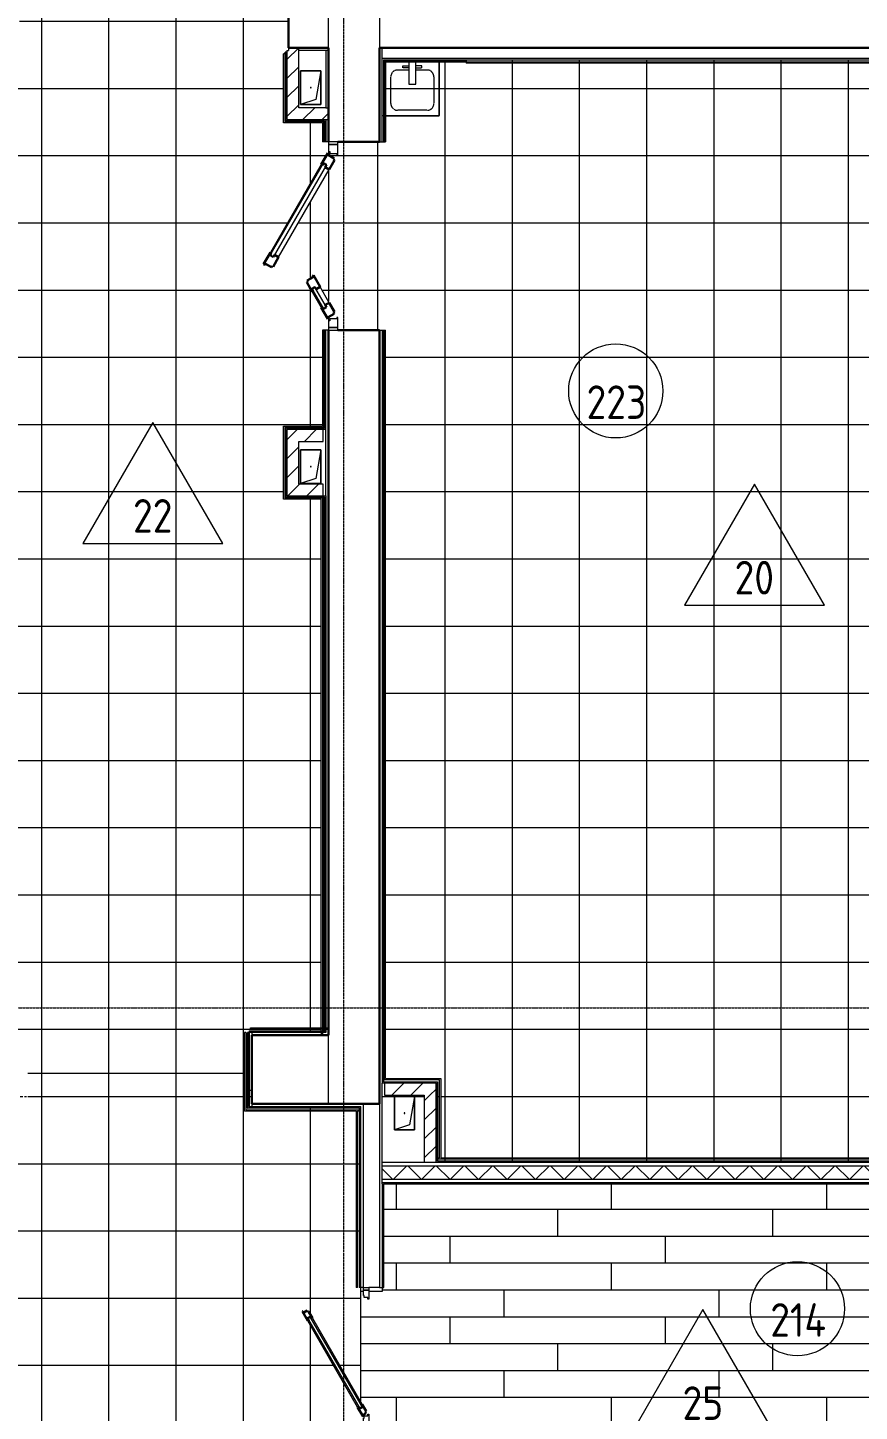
# Model space of a CAD drawing. Header units: millimetres. Extents: x -10915 to 60194, y -32941 to 46712.
# Drawn here: x 46498 to 52682, y 9943 to 20238 of the extents above; entities that cross this region are included whole.
import ezdxf

# ---------------------------------------------------------------- set-up
doc = ezdxf.new("R2010")
doc.units = ezdxf.units.MM
doc.linetypes.add('200_ШТРИХ_ш1п0_6_', pattern=[1.6, 1, -0.6])
doc.linetypes.add('ADSK_Линия сетки', pattern=[25, 20, -2.5, 0, -2.5])
for name, color, linetype, lineweight in [('Двери', 7, 'Continuous', 9), ('Марки', 7, 'Continuous', 20), ('Марки помещений', 7, 'Continuous', 20), ('Обобщенные модели', 7, 'Continuous', 18), ('Оси', 7, 'Continuous', 9), ('Перекрытие', 7, 'Continuous', 18), ('Перекрытие штриховка', 7, 'Continuous', 18), ('Сантехника', 7, 'Continuous', 18), ('Стены внутренние', 7, 'Continuous', 18), ('Стены несущие', 7, 'Continuous', 30), ('Стены отделка', 7, 'Continuous', 30), ('Стены перегородки', 7, 'Continuous', 30), ('Стены штриховка', 7, 'Continuous', 9)]:
    doc.layers.add(name, color=color, linetype=linetype, lineweight=lineweight)
doc.styles.add('GOST Common_2', font='GOST_Common.ttf', dxfattribs={"width": 0.9, "height": 250})
pattern_1 = [(45, (0, 0), (-70.71068, 70.71068), [])]

# ---------------------------------------------------------------- blocks, each defined once
blk = doc.blocks.new('Дверь-Alumark_двупольная с глухим окном_S70 - 1400х2200 алюм ост Д30л-6280821-План полов 2-го этажа')
at = {"layer": 'Двери', "lineweight": 30}
for p, q in [((-81, 659), (-107, 614)), ((-85, 672), (-89, 664)), ((-89, 664), (-81, 659)), ((2, 622), (-85, 672)), ((-31, 601), (-18, 623)), ((-18, 623), (-3, 614)), ((-3, 614), (2, 622)), ((-107, 614), (-98, 609)), ((-98, 609), (-103, 601)), ((-103, 601), (-33, 561)), ((-33, 561), (-16, 592)), ((-16, 592), (-31, 601)), ((-219, 352), (-289, 312)), ((-284, 304), (-289, 312)), ((-269, 313), (-284, 304)), ((-256, 291), (-269, 313)), ((-215, 344), (-219, 352)), ((-206, 349), (-215, 344)), ((-180, 304), (-206, 349)), ((-172, 309), (-180, 304)), ((-167, 301), (-172, 309)), ((-406, 244), (-492, 194)), ((-417, 228), (-401, 237)), ((-404, 205), (-417, 228)), ((-401, 237), (-406, 244)), ((-388, 214), (-404, 205)), ((-371, 184), (-388, 214)), ((-271, 282), (-256, 291)), ((-254, 251), (-271, 282)), ((-254, 251), (-167, 301)), ((621, 184), (638, 214)), ((638, 214), (654, 205)), ((651, 237), (656, 244)), ((667, 228), (651, 237)), ((654, 205), (667, 228)), ((742, 194), (656, 244)), ((-492, 194), (-488, 187)), ((-488, 187), (-479, 192)), ((-479, 192), (-453, 147)), ((-453, 147), (-444, 152)), ((-444, 152), (-440, 144)), ((-440, 144), (-371, 184)), ((621, 184), (690, 144)), ((690, 144), (694, 152)), ((694, 152), (703, 147)), ((703, 147), (729, 192)), ((729, 192), (738, 187)), ((738, 187), (742, 194))]:
    blk.add_line(p, q, dxfattribs=at)
at = {"layer": 'Двери'}
for p, q in [((-31, 601), (-18, 623)), ((-18, 623), (667, 228)), ((656, 244), (2, 622)), ((-33, 561), (621, 184)), ((654, 205), (-31, 601)), ((-269, 313), (-417, 228)), ((-289, 312), (-406, 244)), ((-256, 291), (-269, 313)), ((-417, 228), (-404, 205)), ((-404, 205), (-256, 291)), ((-371, 184), (-254, 251)), ((667, 228), (654, 205)), ((-575, 190), (-575, 120)), ((-555, 190), (-575, 190)), ((-575, 120), (-555, 120)), ((-555, 120), (-555, 190)), ((-505, 190), (-555, 190)), ((-555, 190), (-555, 120)), ((-555, 120), (-480, 120)), ((-505, 181), (-505, 190)), ((-490, 181), (-505, 181)), ((-490, 129), (-490, 181)), ((-480, 129), (-490, 129)), ((-480, 120), (-480, 129)), ((740, 129), (730, 129)), ((730, 129), (730, 120)), ((730, 120), (805, 120)), ((755, 181), (740, 181)), ((740, 181), (740, 129)), ((755, 190), (755, 181)), ((805, 190), (755, 190)), ((825, 190), (805, 190)), ((805, 190), (805, 120)), ((805, 120), (805, 190)), ((805, 120), (825, 120)), ((825, 120), (825, 190))]:
    blk.add_line(p, q, dxfattribs=at)
blk = doc.blocks.new('АС_Дверь_Однопольная_Алюминиевая - 1030х2200 алюм Д31п-V7-План полов 2-го этажа')
at = {"layer": 'Двери'}
for p, q in [((-390, -20), (-370, -20)), ((-390, -60), (-390, -20)), ((-370, -60), (-390, -60)), ((-370, -20), (-370, -60)), ((-370, -20), (-303, -20)), ((-370, -60), (-370, -20)), ((-331, -60), (-370, -60)), ((-331, -54), (-331, -60)), ((-315, -54), (-331, -54)), ((-315, -27), (-315, -54)), ((-303, -27), (-315, -27)), ((-303, -20), (-303, -27)), ((500, -68), (-172, -456)), ((-161, -439), (480, -69)), ((-161, -475), (511, -87)), ((511, -87), (500, -68)), ((553, -20), (620, -20)), ((553, -27), (553, -20)), ((564, -27), (553, -27)), ((564, -54), (564, -27)), ((581, -54), (564, -54)), ((581, -60), (581, -54)), ((620, -60), (581, -60)), ((620, -20), (640, -20)), ((620, -60), (620, -20)), ((620, -20), (620, -60)), ((640, -60), (620, -60)), ((640, -20), (640, -60)), ((500, -104), (-141, -474)), ((-172, -456), (-161, -475))]:
    blk.add_line(p, q, dxfattribs=at)
at = {"layer": 'Двери', "lineweight": 30}
for p, q in [((480, -69), (530, -40)), ((480, -69), (485, -77)), ((485, -77), (500, -68)), ((511, -87), (495, -96)), ((495, -96), (500, -104)), ((570, -63), (500, -104)), ((500, -68), (511, -87)), ((530, -40), (534, -46)), ((534, -46), (544, -40)), ((544, -40), (557, -63)), ((557, -63), (567, -58)), ((567, -58), (570, -63)), ((-218, -479), (-208, -474)), ((-204, -503), (-218, -479)), ((-214, -509), (-204, -503)), ((-211, -514), (-214, -509)), ((-211, -468), (-161, -439)), ((-208, -474), (-211, -468)), ((-141, -474), (-211, -514)), ((-156, -447), (-172, -456)), ((-172, -456), (-161, -475)), ((-161, -439), (-156, -447)), ((-161, -475), (-145, -466)), ((-145, -466), (-141, -474))]:
    blk.add_line(p, q, dxfattribs=at)
blk = doc.blocks.new('GM_Отверстие прямоугольное _в плите_ - Отверстие-V57-План полов 2-го этажа')
at = {"layer": 'Обобщенные модели'}
for p, q in [((-75, -125), (-75, 125)), ((-75, 125), (75, 125)), ((75, 125), (-75, 125)), ((-75, 125), (-75, -125)), ((-37.5, 87.5), (75, 125)), ((75, 125), (75, -125)), ((75, -125), (75, 125)), ((-75, -125), (-37.5, 87.5)), ((75, -125), (-75, -125)), ((-75, -125), (75, -125))]:
    blk.add_line(p, q, dxfattribs=at)
for start, end in [(360, 180), (180, 360), (60, 165), (300, 360), (195, 270)]:
    blk.add_arc((0, 0), 2.5, start, end, dxfattribs=at)
blk = doc.blocks.new('SND_2D_Раковина - 400х400-V71-План полов 2-го этажа')
at = {"layer": 'Сантехника', "linetype": '200_ШТРИХ_ш1п0_6_'}
for p, q in [((-110, 120), (-25, 120)), ((-70, 150), (-25, 150)), ((-70, 135), (-70, 150)), ((-25, 135), (-70, 135)), ((-25, 180), (-25, 15)), ((25, 15), (25, 180)), ((70, 150), (25, 150)), ((25, 135), (70, 135)), ((25, 120), (110, 120)), ((70, 135), (70, 150)), ((200, -220), (200, 180)), ((200, 180), (200, -220)), ((-160, -130), (-160, 70)), ((-25, 15), (25, 15)), ((160, 70), (160, -130)), ((110, -180), (-110, -180)), ((-199, -220), (200, -220)), ((200, -220), (-199, -220))]:
    blk.add_line(p, q, dxfattribs=at)
for centre, start, end in [((-110, 70), 90, 180), ((110, 70), 0, 90), ((-110, -130), 180, 270), ((110, -130), 270, 0)]:
    blk.add_arc(centre, 50, start, end, dxfattribs=at)
blk = doc.blocks.new('GM_Отверстие прямоугольное _в плите_ - Отверстие-1400775-План полов 2-го этажа')
at = {"layer": 'Обобщенные модели'}
for p, q in [((-75, -125), (-75, 125)), ((-75, 125), (75, 125)), ((75, 125), (-75, 125)), ((-75, 125), (-75, -125)), ((-37.5, 87.5), (75, 125)), ((75, 125), (75, -125)), ((75, -125), (75, 125)), ((-75, -125), (-37.5, 87.5)), ((75, -125), (-75, -125)), ((-75, -125), (75, -125))]:
    blk.add_line(p, q, dxfattribs=at)
for start, end in [(360, 180), (180, 360), (60, 165), (300, 360), (195, 270)]:
    blk.add_arc((0, 0), 2.5, start, end, dxfattribs=at)
blk = doc.blocks.new('ADSK_Марка_Помещение_ОдноЗначение - Номер-159740-План полов 2-го этажа')
at = {"layer": 'Марки помещений'}
blk.add_circle((0, 0), 3.5, dxfattribs=at)
blk = doc.blocks.new('ADSK_Марка_ПерекрытиеПол - Экземпляр_Отделка пола-158379-План полов 2-го этажа')
at = {"layer": 'Марки', "color": 1, "true_color": 0xff0000}
for p, q in [((0, 9), (-5.2, 0)), ((5.2, 0), (0, 9)), ((-5.2, 0), (5.2, 0))]:
    blk.add_line(p, q, dxfattribs=at)

msp = doc.modelspace()

# ---------------------------------------------------------------- hatches: boundary and pattern name
at = {"layer": 'Перекрытие штриховка', "lineweight": 9, "true_color": 0x787878}
h = msp.add_hatch(dxfattribs=at)
h.set_pattern_fill('FP_82', color=8, style=0, pattern_type=2)
h.set_pattern_definition([(270, (1102.2, 18785.6), (500, 3e-14), []), (0, (1102.2, 18785.6), (0, 500), [])])
h.paths.add_polyline_path([(48703, 16742.15), (48705, 16744.15), (48703, 16744.15)])
h.paths.add_polyline_path([(47480.621, 12459.671), (48110, 12459.671), (48110, 12761.921), (48120, 12761.921), (48120, 12459.671), (48133, 12459.671), (48133, 12761.921), (48145, 12761.921), (48145, 12773.921), (48680, 12773.921), (48680, 12786.921), (48155, 12786.921), (48155, 12796.921), (48680, 12796.921), (48680, 16729.15), (48401.064, 16729.15), (48401.064, 17273.15), (48690, 17273.15), (48690, 17987.815), (48700, 17987.815), (48700, 17263.15), (48411.064, 17263.15), (48411.064, 16739.15), (48690, 16739.15), (48690, 12796.921), (48703, 12796.921), (48703, 16742.15), (48416.064, 16742.15), (48416.064, 16744.15), (48414.064, 16744.15), (48414.064, 17258.15), (48416.064, 17258.15), (48416.334, 17260.15), (48703, 17260.15), (48703, 17987.815), (48735, 17987.815), (48735, 18073.207), (48730.5, 18070.609), (48573, 18343.407), (48580.794, 18347.907), (48575.794, 18356.567), (48620.828, 18382.567), (48615.828, 18391.227), (48623.622, 18395.727), (48735, 18202.815), (48735, 19172.815), (48323.622, 18460.287), (48315.828, 18464.787), (48310.828, 18456.127), (48265.794, 18482.127), (48260.794, 18473.466), (48253, 18477.966), (48730.5, 19305.021), (48735, 19302.422), (48735, 19387.815), (48703, 19387.815), (48703, 19542.15), (48416.064, 19542.15), (48416.064, 19544.15), (48414.064, 19544.15), (48414.064, 20056.15), (48426.064, 20056.15), (48426.064, 20068.15), (48437.5, 20068.15), (48437.5, 20343.15), (46437.5, 20343.15), (46437.5, 20056.15), (46178.189, 20056.15), (46178.189, 20053.15), (46437.5, 20053.15), (46437.5, 20043.15), (46178.189, 20043.15), (46178.189, 12754.671), (46498.396, 12754.671), (46498.396, 12459.671), (46957.179, 12459.671)])
h.paths.add_polyline_path([(46475.396, 12459.671), (46488.396, 12459.671), (46488.396, 12744.671), (46178.189, 12744.671), (46178.189, 12731.671), (46473.396, 12731.671), (46473.396, 12729.671), (46475.396, 12729.671), (46475.396, 12591.736)])
h.paths.add_polyline_path([(46143.189, 12699.671), (46143.162, 12700), (46143.162, 12699.671)])
h.paths.add_polyline_path([(46168.189, 12731.671), (46168.189, 12744.671), (46155.189, 12744.671), (46155.189, 12731.671)])
h.paths.add_polyline_path([(46155.189, 20056.15), (46155.189, 20058.15), (46154.058, 20057.281)])
h.paths.add_polyline_path([(46155.189, 12754.671), (46168.189, 12754.671), (46168.189, 20056.15), (46155.189, 20056.15), (46155.189, 12756.011)])
h.paths.add_polyline_path([(48690, 12773.921), (48703, 12773.921), (48703, 12786.921), (48690, 12786.921)])
h.paths.add_polyline_path([(48705, 17258.15), (48705, 17260.15), (48703, 17260.15), (48704.973, 17258.178)])
h.paths.add_polyline_path([(48735, 18080.815), (48735, 18084.754), (48733.294, 18083.769)])
h.paths.add_polyline_path([(48735, 19290.875), (48735, 19294.815), (48733.294, 19291.86)])
h.paths.add_polyline_path([(48690, 19387.815), (48690, 19529.15), (48401.064, 19529.15), (48401.064, 20043.15), (48411.064, 20043.15), (48411.064, 19539.15), (48700, 19539.15), (48700, 19387.815)])
h.paths.add_polyline_path([(48703, 19542.15), (48705, 19544.15), (48703, 19544.15)])
h = msp.add_hatch(dxfattribs=at)
h.set_pattern_fill('FP_69', color=8, style=0, pattern_type=2)
h.set_pattern_definition([(270, (-3397.8, 9785.6), (500, 3e-14), []), (0, (-3397.8, 9785.6), (0, 500), [])])
h.paths.add_polyline_path([(49135, 11795), (49447, 11795.4), (49447, 12296), (49152.628, 12296), (49152.628, 12384), (49135, 12384), (49135, 11796.82)])
h.paths.add_polyline_path([(49547, 11807), (54833.831, 11807.21), (54833.75, 11820), (49547, 11820), (49547, 11807.21)])
h.paths.add_polyline_path([(49545, 11805), (49547, 11807), (49545, 11807)])
h.paths.add_polyline_path([(55019.991, 11805), (55019.975, 11807), (55018.184, 11806.792), (55019.975, 11805.016)])
h.paths.add_polyline_path([(55016.184, 11807), (55017.973, 11807.21), (55009.39, 12857.522), (54839.134, 12857.522), (54839.217, 12844.522), (54999.582, 12844.522), (55007.869, 11820), (54845.75, 11820), (54845.879, 11807), (54962.996, 11807)])
h.paths.add_polyline_path([(54845.686, 11830), (54997.788, 11830), (54989.582, 12834.522), (54839.28, 12834.522), (54843.273, 12208.432)])
h.paths.add_polyline_path([(54951.737, 19996.15), (54953.737, 19996.15), (54953.721, 19998.15)])
h.paths.add_polyline_path([(49760, 19983.15), (54938.842, 19983.15), (54957.835, 17624.936), (54783.2, 17624.936), (54783.2, 16539.688), (54966.694, 16539.688), (54987.922, 13905.194), (54855.871, 13905.194), (54856.029, 13892.194), (55001.109, 13892.194), (54979.492, 16552.688), (54798.2, 16552.688), (54798.2, 16554.688), (54796.2, 16554.688), (54796.2, 17609.936), (54798.2, 17609.936), (54798.2, 17611.936), (54971.022, 17611.936), (54951.737, 19996.15), (49760, 19996.15), (49760, 19992.15)])
h.paths.add_polyline_path([(49147, 12396), (49145, 12394), (49147, 12394)])
h.paths.add_polyline_path([(54827.133, 11830), (54833.686, 11830), (54827.133, 12834.522), (54798.2, 12834.522), (54798.2, 13915.194), (54843.807, 13915.194), (54827.133, 16529.688), (54773.2, 16529.688), (54773.2, 17634.936), (54947.835, 17634.936), (54928.922, 19973.15), (49760, 19973.15), (49760, 19983.15), (49160, 19983.15), (49160, 19387.815), (49150, 19387.815), (49150, 19583.15), (49147, 19583.15), (49147, 19387.815), (48805, 19387.815), (48805, 19292.815), (48796, 19292.815), (48796, 19302.815), (48744, 19302.815), (48744, 19317.815), (48735, 19317.815), (48735, 19302.422), (48738.294, 19300.521), (48735, 19294.815), (48735, 19290.875), (48778.328, 19265.86), (48773.328, 19257.2), (48781.122, 19252.7), (48735, 19172.815), (48735, 18202.815), (48781.122, 18122.929), (48773.328, 18118.429), (48778.328, 18109.769), (48735, 18083.769), (48735, 18080.815), (48737.385, 18074.584), (48735, 18073.207), (48735, 18057.815), (48744, 18057.815), (48744, 18072.815), (48796, 18072.815), (48796, 18082.815), (48805, 18082.815), (48805, 17987.815), (49147, 17987.815), (49147, 12396), (49547, 12396), (49547, 11830), (49560, 11830), (49560, 12409), (49150, 12409), (49150, 17987.815), (49160, 17987.815), (49160, 12419), (49570, 12419), (49570, 11830), (54808.812, 11830)])
h.paths.add_polyline_path([(49298.75, 12159.756), (49297.959, 12161.921), (49299.353, 12164.336), (49302.5, 12161.921), (49301.379, 12161.274)])
h.paths.add_polyline_path([(54823.2, 12844.522), (54827.216, 12844.522), (54827.133, 12857.522), (54823.2, 12857.522), (54823.2, 12859.522), (54821.2, 12859.522), (54821.2, 13890.194), (54823.2, 13890.194), (54823.2, 13892.194), (54843.953, 13892.194), (54843.87, 13905.194), (54808.2, 13905.194), (54808.812, 12844.522)])
h.paths.add_polyline_path([(55009.39, 12868.348), (55021.381, 12869.522), (55021.376, 12870.11), (55009.38, 12869.522)])
h.paths.add_polyline_path([(54873.525, 13915.194), (54977.922, 13915.194), (54956.694, 16529.688), (54839.134, 16529.688), (54856.029, 13915.194), (54873.201, 13915.194)])
h.paths.add_polyline_path([(54962.996, 16564.688), (54811.482, 16565.276), (54808.2, 16971.029), (54808.812, 16564.688), (54956.775, 16564.688)])
h = msp.add_hatch(dxfattribs=at)
h.set_pattern_fill('FP_83', color=8, style=0, pattern_type=2)
h.set_pattern_definition([(0, (2602.2, 10785.6), (0, 500), []), (90, (2602.2, 10785.6), (-500, 3e-14), [])])
h.paths.add_polyline_path([(47076.468, 8874.26), (47077.384, 8873.943), (47077.212, 8874.482)])
h.paths.add_polyline_path([(47372.331, 8870.461), (47371.412, 8869.172), (47372.94, 8868.416), (47372.494, 8869.913)])
h.paths.add_polyline_path([(48963, 9646.429), (48965, 9644.429), (48965, 9646.429)])
h.paths.add_polyline_path([(44177, 8627.057), (44190, 8627.057), (44190, 8652.057), (43455, 8652.057), (43455, 8662.057), (44200, 8662.057), (44200, 8627.057), (47067.5, 8627.057), (47068.181, 8858.429), (47073.106, 8871.996), (47082.141, 8877.197), (47083.31, 8877.51), (47085.506, 8878.71), (47125.503, 8879.475), (47125.503, 8889.499), (47138.494, 8889.499), (47138.494, 8879.475), (47356.5, 8878.747), (47370.753, 8872.805), (47375.229, 8864.595), (47375.297, 8863.929), (47376.782, 8861.429), (47377.5, 8796.831), (47377.5, 8627.057), (47394.5, 8627.057), (47394.5, 9017.057), (47410.5, 9017.057), (47410.5, 9634.429), (47408.5, 9634.429), (47408.5, 9646.429), (48940, 9646.429), (48940, 9834.429), (48950, 9834.429), (48950, 9646.429), (48963, 9646.429), (48963, 9834.429), (48975, 9834.429), (48975, 9933.07), (48540.891, 10685.294), (48546.379, 10688.463), (48552.129, 10678.504), (48575.512, 10692.004), (48581.262, 10682.044), (48586.938, 10685.213), (48975, 10013.07), (48975, 10864.429), (48963, 10864.429), (48963, 12176.921), (48950, 12176.8), (48950, 10864.429), (48940, 10864.429), (48940, 12176.921), (48110, 12176.921), (48110, 12459.671), (46498.396, 12459.671), (46498.396, 12155.656), (44542.063, 12155.656), (44542.063, 12165.656), (46488.396, 12165.656), (46488.396, 12459.671), (46475.396, 12459.671), (46475.396, 12180.656), (46473.396, 12180.656), (46473.396, 12178.656), (44542.063, 12178.656), (44542.063, 12210.656), (42842.063, 12210.197), (42842.063, 12178.656), (41726.321, 12178.656), (41726.321, 12165.656), (42842.063, 12165.656), (42842.063, 12155.656), (41726.321, 12155.656), (41726.321, 9058.345), (41995.572, 9058.345), (41995.572, 8880.36), (41995.573, 8880.284), (41997.223, 8662.057), (42385, 8662.057), (42385, 8652.057), (41984.298, 8652.057), (41984.488, 8639.057), (42385, 8639.057), (42385, 8627.057), (43455, 8627.057), (43455, 8639.057), (44175, 8639.057), (44175.031, 8637.057), (44177, 8637.057)])
h.paths.add_polyline_path([(41942.486, 8627.057), (41940.811, 8848.517), (41918.619, 8848.292), (41921.053, 8627.057), (41940.811, 8627.057)])
h.paths.add_polyline_path([(41984.298, 8637.057), (41984.412, 8637.057), (41984.223, 8638.882), (41982.572, 8637.057), (41984.223, 8637.057)])
h.paths.add_polyline_path([(41984.298, 8662.057), (41987.223, 8662.057), (41985.572, 9033.345), (41985.572, 9048.345), (41726.321, 9048.345), (41726.974, 9035.345), (41982.572, 9035.345), (41982.814, 8848.292), (41984.223, 8662.057)])
h.paths.add_polyline_path([(47085.5, 8858.93), (47084.352, 8860.147), (47085.021, 8859.049)])
h.paths.add_polyline_path([(47359.5, 8858.936), (47360.939, 8860.433), (47360.377, 8861.429), (47359.5, 8859.81), (47359.5, 8859.136)])
h.paths.add_polyline_path([(41930.572, 8868.292), (41930.572, 8983.345), (41917.133, 8983.345), (41919.006, 8868.292)])
h.paths.add_polyline_path([(48940, 12186.921), (48963, 12186.921), (48963, 12199.921), (48135, 12199.921), (48135, 12201.921), (48133, 12201.921), (48133, 12459.671), (48120, 12459.671), (48120, 12186.921), (48785.654, 12186.921)])
h.paths.add_polyline_path([(46450.997, 12190.656), (46463.396, 12190.742), (46463.396, 12345.656), (46443.396, 12345.656), (46443.396, 12210.656), (46447.063, 12210.656), (46447.063, 12190.656)])
h.paths.add_polyline_path([(48963, 12199.921), (48965, 12201.921), (48963, 12201.921)])
h.paths.add_polyline_path([(48145, 12211.921), (48165, 12211.921), (48165, 12330.656), (48145, 12330.656), (48145, 12231.674)])
h = msp.add_hatch(dxfattribs=at)
h.set_pattern_fill('FP_74', color=8, style=0, pattern_type=2)
h.set_pattern_definition([(0, (52040.12, 10247.21), (0, 200), []), (90, (52040.12, 10247.2), (-400, 400), [200, -1400]), (90, (52840.12, 10447.2), (-400, 400), [200, -1400])])
h.paths.add_polyline_path([(54894.794, 8789.429), (54900.737, 8789.429), (54900.737, 9175.452), (54891.705, 9175.452), (54894.794, 8795.429), (54854.795, 8795.104), (54854.842, 8789.429), (54891.705, 8789.429)])
h.paths.add_polyline_path([(54842.744, 8801.429), (54844.76, 8799.429), (54844.744, 8801.429)])
h.paths.add_polyline_path([(49147, 11633), (49145, 11635), (49145, 11633)])
h.paths.add_polyline_path([(49147, 8801.429), (54842.744, 8801.429), (54839.297, 9225.452), (54841.297, 9225.452), (54841.297, 9227.452), (55049.521, 9227.452), (55029.965, 11633), (49147, 11633), (49147, 10864.429), (49135, 10864.429), (49135, 10834.429), (49035, 10834.429), (49035, 10777.429), (49028.5, 10777.429), (49028.5, 10788.929), (49001.5, 10788.929), (49001.5, 10805.429), (48995, 10805.429), (48995, 10834.429), (48975, 10834.429), (48975, 10013.07), (49014.891, 9943.977), (49009.262, 9940.727), (49014.891, 9930.697), (48991.75, 9917.058), (48997.379, 9907.308), (48991.629, 9904.267), (48975, 9933.07), (48975, 9834.429), (48995, 9834.429), (48995, 9893.429), (49001.5, 9893.429), (49001.5, 9909.929), (49028.5, 9909.929), (49028.5, 9921.429), (49035, 9921.429), (49035, 9834.429), (49147, 9834.429), (49147, 8848.278)])
h.paths.add_polyline_path([(49145, 8799.429), (49147, 8799.429), (49147, 8801.429)])
h.paths.add_polyline_path([(55031.965, 11633), (55031.949, 11635), (55030.072, 11633), (55031.949, 11633)])
at = {"layer": 'Стены внутренние', "lineweight": 9, "true_color": 0x005b00}
h = msp.add_hatch(dxfattribs=at)
h.set_pattern_fill('FP_5', color=98, style=0, pattern_type=2)
h.set_pattern_definition(pattern_1)
h.paths.add_polyline_path([(48514.064, 19554.15), (48514.064, 20088.15), (48437.5, 20088.15), (48437.5, 20068.15), (48426.064, 20068.15), (48426.064, 19554.15), (48437.5, 19554.15)])
h = msp.add_hatch(dxfattribs=at)
h.set_pattern_fill('FP_5', color=98, style=0, pattern_type=2)
h.set_pattern_definition(pattern_1)
h.paths.add_polyline_path([(48678.068, 19554.15), (48735, 19554.15), (48735, 19642.15), (48514.064, 19642.15), (48514.064, 19554.15), (48559.644, 19554.15)])
h = msp.add_hatch(dxfattribs=at)
h.set_pattern_fill('FP_5', color=98, style=0, pattern_type=2)
h.set_pattern_definition(pattern_1)
h.paths.add_polyline_path([(48514.064, 16754.15), (48514.064, 17248.15), (48426.064, 17248.15), (48426.064, 16754.15), (48437.5, 16754.15)])
h = msp.add_hatch(dxfattribs=at)
h.set_pattern_fill('FP_5', color=98, style=0, pattern_type=2)
h.set_pattern_definition(pattern_1)
h.paths.add_polyline_path([(48528.068, 17160.15), (48695, 17160.15), (48695, 17248.15), (48514.064, 17248.15), (48514.064, 17160.15), (48527.506, 17160.15)])
h = msp.add_hatch(dxfattribs=at)
h.set_pattern_fill('FP_5', color=98, style=0, pattern_type=2)
h.set_pattern_definition(pattern_1)
h.paths.add_polyline_path([(48695, 16754.15), (48695, 16842.15), (48514.064, 16842.15), (48514.064, 16754.15), (48678.068, 16754.15)])
h = msp.add_hatch(dxfattribs=at)
h.set_pattern_fill('FP_5', color=98, style=0, pattern_type=2)
h.set_pattern_definition(pattern_1)
h.paths.add_polyline_path([(49447, 12296), (49535, 12296), (49535, 12384), (49152.628, 12384), (49152.628, 12296), (49245.049, 12296)])
h = msp.add_hatch(dxfattribs=at)
h.set_pattern_fill('FP_5', color=98, style=0, pattern_type=2)
h.set_pattern_definition(pattern_1)
h.paths.add_polyline_path([(49447, 11795), (49535, 11795), (49535, 12296), (49447, 12296), (49447, 11795.4)])
at = {"layer": 'Стены внутренние', "lineweight": 9}
h = msp.add_hatch(dxfattribs=at)
h.set_pattern_fill('FP_4', color=256, style=0, pattern_type=2)
h.set_pattern_definition([(45, (0, 0), (-106.066, 106.066), []), (135, (0, 0), (-106.066, -106.066), [])])
h.paths.add_polyline_path([(49135, 11670), (55030.072, 11670), (55030.072, 11770), (49135, 11770)])

# ---------------------------------------------------------------- linework, layer by layer
at = {"layer": 'Оси', "linetype": 'ADSK_Линия сетки'}
for p, q in [((48849.565, -5289.091), (48849.565, 42991.845)), ((-10114.729, 12945), (56004.853, 12945))]:
    msp.add_line(p, q, dxfattribs=at)
at = {"layer": 'Перекрытие'}
for p, q in [((48735, 19317.815), (48735, 19302.422)), ((48735, 19294.815), (48735, 19290.875)), ((48735, 19172.815), (48735, 18202.815)), ((48735, 18084.754), (48735, 18080.815)), ((48735, 18073.207), (48735, 18057.815)), ((46498.396, 12459.671), (48110, 12459.671)), ((48120, 12459.671), (48133, 12459.671)), ((48975, 10013.07), (48975, 10864.429)), ((48995, 10834.429), (48975, 10834.429)), ((49135, 10834.429), (49035, 10834.429)), ((49135, 10864.429), (49135, 10834.429))]:
    msp.add_line(p, q, dxfattribs=at)
at = {"layer": 'Стены несущие'}
for p, q in [((48437.5, 20088.15), (48437.5, 20598.15)), ((48437.5, 20088.15), (48735, 20088.15)), ((48735, 20088.15), (48735, 19387.815)), ((49115, 20088.15), (55002.995, 20088.15)), ((49115, 19387.815), (49115, 20088.15)), ((49115, 19387.815), (48805, 19387.815)), ((48735, 17987.815), (48735, 12741.921)), ((49115, 17987.815), (48805, 17987.815)), ((49115, 17987.815), (49115, 12231.921)), ((48165, 12741.921), (48735, 12741.921)), ((48165, 12231.921), (48165, 12741.921)), ((49115, 12231.921), (48165, 12231.921))]:
    msp.add_line(p, q, dxfattribs=at)
at = {"layer": 'Стены отделка', "lineweight": 9}
for p, q in [((48437.5, 20088.15), (48437.5, 20068.15)), ((49135, 19583.15), (49135, 20088.15)), ((48401.064, 19529.15), (48401.064, 20043.15)), ((48411.064, 20043.15), (48401.064, 20043.15)), ((48411.064, 20043.15), (48411.064, 19539.15)), ((48414.064, 19544.15), (48414.064, 20056.15)), ((48426.064, 20056.15), (48414.064, 20056.15)), ((48426.064, 20068.15), (48437.5, 20068.15)), ((48426.064, 20068.15), (48426.064, 19554.15)), ((48735, 20068.15), (48514.064, 20068.15)), ((48514.064, 19642.15), (48514.064, 20068.15)), ((48715, 20068.15), (48715, 19642.15)), ((54975, 20008.15), (49135, 20008.15)), ((49160, 19983.15), (54938.842, 19983.15)), ((49160, 19983.15), (49160, 19387.815)), ((54951.737, 19996.15), (49760, 19996.15)), ((49760, 19996.15), (49760, 19973.15)), ((54928.922, 19973.15), (49760, 19973.15)), ((48715, 19642.15), (48514.064, 19642.15)), ((49150, 19583.15), (49135, 19583.15)), ((49147, 19387.815), (49147, 19583.15)), ((49150, 19583.15), (49150, 19387.815)), ((48690, 19529.15), (48401.064, 19529.15)), ((48411.064, 19539.15), (48700, 19539.15)), ((48703, 19542.15), (48414.064, 19542.15)), ((48426.064, 19554.15), (48715, 19554.15)), ((48690, 19529.15), (48690, 19387.815)), ((48700, 19387.815), (48700, 19539.15)), ((48703, 19542.15), (48703, 19387.815)), ((48700, 19387.815), (48690, 19387.815)), ((48735, 19387.815), (48703, 19387.815)), ((49115, 19387.815), (49147, 19387.815)), ((49150, 19387.815), (49160, 19387.815)), ((48690, 17987.815), (48690, 17273.15)), ((48700, 17987.815), (48690, 17987.815)), ((48700, 17263.15), (48700, 17987.815)), ((48735, 17987.815), (48703, 17987.815)), ((48703, 17987.815), (48703, 17260.15)), ((48715, 16754.15), (48715, 17987.815)), ((49115, 17987.815), (49147, 17987.815)), ((49135, 17987.815), (49135, 17045)), ((49147, 12396), (49147, 17987.815)), ((49150, 17987.815), (49150, 12409)), ((49150, 17987.815), (49160, 17987.815)), ((49160, 12419), (49160, 17987.815)), ((48401.064, 17273.15), (48690, 17273.15)), ((48401.064, 16729.15), (48401.064, 17273.15)), ((48700, 17263.15), (48411.064, 17263.15)), ((48411.064, 17263.15), (48411.064, 16739.15)), ((48414.064, 16744.15), (48414.064, 17258.15)), ((48416.064, 17260.15), (48703, 17260.15)), ((48426.064, 17248.15), (48426.064, 16754.15)), ((48715, 17248.15), (48426.064, 17248.15)), ((48695, 17160.15), (48695, 17248.15)), ((48514.064, 16842.15), (48514.064, 17160.15)), ((48514.064, 17160.15), (48695, 17160.15)), ((48695, 16842.15), (48514.064, 16842.15)), ((48695, 16754.15), (48695, 16842.15)), ((48680, 16729.15), (48401.064, 16729.15)), ((48411.064, 16739.15), (48690, 16739.15)), ((48703, 16742.15), (48414.064, 16742.15)), ((48426.064, 16754.15), (48715, 16754.15)), ((48680, 12761.921), (48680, 16729.15)), ((48690, 16739.15), (48690, 12761.921)), ((48703, 12761.921), (48703, 16742.15)), ((48145, 12773.921), (48145, 12211.921)), ((48145, 12773.921), (48715, 12773.921)), ((48155, 12796.921), (48715, 12796.921)), ((48155, 12786.921), (48155, 12796.921)), ((48715, 12786.921), (48155, 12786.921)), ((48110, 12176.921), (48110, 12761.921)), ((48120, 12761.921), (48110, 12761.921)), ((48120, 12761.921), (48120, 12186.921)), ((48133, 12201.921), (48133, 12761.921)), ((48145, 12761.921), (48133, 12761.921)), ((48165, 12761.921), (48165, 12741.921)), ((48715, 12761.921), (48165, 12761.921)), ((49135, 11635), (49135, 12384)), ((49535, 12384), (49135, 12384)), ((49147, 12396), (49547, 12396)), ((49560, 12409), (49150, 12409)), ((49152.628, 12384), (49152.628, 12296)), ((49160, 12419), (49570, 12419)), ((49535, 11795), (49535, 12384)), ((49547, 12396), (49547, 11830)), ((49560, 11830), (49560, 12409)), ((49570, 12419), (49570, 11830)), ((48165, 12330.656), (48145, 12330.656)), ((49152.628, 12296), (49447, 12296)), ((49447, 12296), (49447, 11795)), ((48940, 12176.921), (48110, 12176.921)), ((48120, 12186.921), (48963, 12186.921)), ((48963, 12199.921), (48135, 12199.921)), ((48145, 12211.921), (48975, 12211.921)), ((48165, 12231.921), (48165, 12211.921)), ((48940, 12176.921), (48940, 10864.429)), ((48963, 12176.921), (48950, 12176.921)), ((48950, 10864.429), (48950, 12176.921)), ((48963, 12199.921), (48963, 12186.921)), ((48963, 12176.921), (48963, 10864.429)), ((49447, 11795), (49135, 11795)), ((55030.072, 11795), (49535, 11795)), ((49547, 11830), (49560, 11830)), ((49547, 11820), (49547, 11807)), ((55007.869, 11820), (49547, 11820)), ((49547, 11807), (55017.974, 11807)), ((49570, 11830), (54997.788, 11830)), ((49135, 11645), (55041.868, 11645)), ((55029.965, 11633), (49147, 11633)), ((49147, 10864.429), (49147, 11633)), ((48950, 10864.429), (48940, 10864.429)), ((48995, 10864.429), (48963, 10864.429)), ((49115, 10864.429), (49147, 10864.429))]:
    msp.add_line(p, q, dxfattribs=at)
at = {"layer": 'Стены перегородки', "lineweight": 18}
for p, q in [((48995, 10864.429), (48995, 12231.921)), ((49115, 12231.921), (49115, 10864.429)), ((49115, 10864.429), (49035, 10864.429))]:
    msp.add_line(p, q, dxfattribs=at)
at = {"layer": 'Стены штриховка'}
for p, q in [((48735, 20088.15), (48735, 20598.15)), ((49115, 20598.15), (49115, 20088.15)), ((48514.064, 20068.15), (48514.064, 20088.15)), ((48416.064, 20056.15), (48416.064, 19542.15)), ((49145, 19998.15), (54953.721, 19998.15)), ((49145, 19998.15), (49145, 19387.815)), ((49151, 19992.15), (49151, 19583.15)), ((49760, 19992.15), (49151, 19992.15)), ((49760, 19998.15), (49760, 19996.15)), ((48715, 19642.15), (48735, 19642.15)), ((49135, 19387.815), (49135, 19583.15)), ((49160, 19583.15), (49150, 19583.15)), ((48414.064, 19544.15), (48414.064, 19542.15)), ((48705, 19544.15), (48414.064, 19544.15)), ((48705, 19544.15), (48705, 19387.815)), ((48715, 19554.15), (48715, 19387.815)), ((48715, 19554.15), (48735, 19554.15)), ((48705, 17987.815), (48705, 17258.15)), ((49145, 12394), (49145, 17987.815)), ((48416.064, 17260.15), (48414.064, 17260.15)), ((48414.064, 17260.15), (48414.064, 17258.15)), ((48705, 17258.15), (48414.064, 17258.15)), ((48416.064, 17260.15), (48416.064, 16742.15)), ((49135, 17045), (49135, 12384)), ((48414.064, 16744.15), (48414.064, 16742.15)), ((48705, 16744.15), (48414.064, 16744.15)), ((48705, 16744.15), (48705, 12761.921)), ((48715, 16754.15), (48715, 12761.921)), ((48715, 12771.921), (48145, 12771.921)), ((48715, 12796.921), (48735, 12796.921)), ((48715, 12786.921), (48735, 12786.921)), ((48135, 12761.921), (48135, 12199.921)), ((48165, 12761.921), (48145, 12761.921)), ((48680, 12761.921), (48680, 12741.921)), ((48690, 12761.921), (48690, 12741.921)), ((48735, 12231.921), (48735, 12741.921)), ((49145, 12394), (49535, 12394)), ((49535, 12396), (49535, 12394)), ((49545, 11830), (49545, 12396)), ((48133, 12201.921), (48965, 12201.921)), ((48133, 12201.921), (48133, 12199.921)), ((48133, 12199.921), (48135, 12199.921)), ((48963, 12186.921), (48975, 12186.921)), ((48963, 12176.921), (48975, 12176.921)), ((48965, 12201.921), (48965, 12186.921)), ((48965, 12176.921), (48965, 10864.429)), ((48975, 10864.429), (48975, 12211.921)), ((49135, 11770), (55030.072, 11770)), ((49535, 11795), (49447, 11795)), ((49547, 11830), (49535, 11830)), ((49547, 11820), (49535, 11820)), ((49545, 11805), (49545, 11820)), ((55019.991, 11805), (49545, 11805)), ((49135, 11670), (55030.072, 11670)), ((49135, 11635), (49135, 10864.429)), ((49145, 11635), (55031.949, 11635)), ((49145, 10864.429), (49145, 11635))]:
    msp.add_line(p, q, dxfattribs=at)

# ---------------------------------------------------------------- block references
at = {"layer": 'Двери'}
for name, p, rotation in [('Дверь-Alumark_двупольная с глухим окном_S70 - 1400х2200 алюм ост Д30л-6280821-План полов 2-го этажа', (48925, 18562.815), 90), ('АС_Дверь_Однопольная_Алюминиевая - 1030х2200 алюм Д31п-V7-План полов 2-го этажа', (49055, 10474.429), 270)]:
    msp.add_blockref(name, p, dxfattribs=dict(at, rotation=rotation))
at = {"layer": 'Марки', "color": 1, "true_color": 0xff0000, "xscale": 99.99999999999993, "yscale": 99.99999999999993, "zscale": 99.99999999999993}
for p in [(47429.094, 16401.411), (51902.537, 15941.575), (51520.049, 9800.009)]:
    msp.add_blockref('ADSK_Марка_ПерекрытиеПол - Экземпляр_Отделка пола-158379-План полов 2-го этажа', p, dxfattribs=at)
at = {"layer": 'Марки помещений', "xscale": 99.99999999999993, "yscale": 99.99999999999993, "zscale": 99.99999999999993}
for p in [(50871.301, 17535.256), (52222.429, 10706.636)]:
    msp.add_blockref('ADSK_Марка_Помещение_ОдноЗначение - Номер-159740-План полов 2-го этажа', p, dxfattribs=at)
at = {"layer": 'Обобщенные модели', "rotation": 180}
for name, p in [('GM_Отверстие прямоугольное _в плите_ - Отверстие-1400775-План полов 2-го этажа', (48603.068, 19791.921)), ('GM_Отверстие прямоугольное _в плите_ - Отверстие-1400775-План полов 2-го этажа', (48603.068, 16971.921)), ('GM_Отверстие прямоугольное _в плите_ - Отверстие-V57-План полов 2-го этажа', (49300, 12161.921))]:
    msp.add_blockref(name, p, dxfattribs=at)
at = {"layer": 'Сантехника', "linetype": '200_ШТРИХ_ш1п0_6_'}
msp.add_blockref('SND_2D_Раковина - 400х400-V71-План полов 2-го этажа', (49358.785, 19803.15), dxfattribs=at)

# ---------------------------------------------------------------- texts
at = {"layer": 'Марки', "color": 1, "lineweight": 9, "true_color": 0xff0000, "char_height": 250, "width": 327.6, "attachment_point": 5, "line_spacing_factor": 1.022766, "style": 'GOST Common_2'}
for s, insert in [('\\pxqc,t1.44,2.88,4.32,5.76,7.2,8.64,10.08,11.52,12.96,14.4,15.84,17.28,18.72,20.16,21.6,23.04,24.48,25.92,27.36,28.8,30.24,31.68,33.12,34.56,36,37.44,38.88,40.32,41.76,43.2,44.64,46.08;{22}', (47428.063, 16605.837)), ('\\pxqc,t1.44,2.88,4.32,5.76,7.2,8.64,10.08,11.52,12.96,14.4,15.84,17.28,18.72,20.16,21.6,23.04,24.48,25.92,27.36,28.8,30.24,31.68,33.12,34.56,36,37.44,38.88,40.32,41.76,43.2,44.64,46.08;{20}', (51901.505, 16146.001)), ('\\pxqc,t1.44,2.88,4.32,5.76,7.2,8.64,10.08,11.52,12.96,14.4,15.84,17.28,18.72,20.16,21.6,23.04,24.48,25.92,27.36,28.8,30.24,31.68,33.12,34.56,36,37.44,38.88,40.32,41.76,43.2,44.64,46.08;{25}', (51519.018, 10004.435))]:
    msp.add_mtext(s, dxfattribs=dict(at, insert=insert))
at = {"layer": 'Марки помещений', "lineweight": 9, "char_height": 250, "attachment_point": 5, "line_spacing_factor": 1.022766, "style": 'GOST Common_2'}
for s, insert, width in [('\\pxqc,t1.8,3.6,5.4,7.2,9,10.8,12.6,14.4,16.2,18,19.8,21.6,23.4,25.2,27,28.8,30.6,32.4,34.2,36,37.8,39.6,41.4,43.2,45,46.8,48.6,50.4,52.2,54,55.8,57.6;{223}', (50876.243, 17451.674), 488.7), ('\\pxqc,t1.8,3.6,5.4,7.2,9,10.8,12.6,14.4,16.2,18,19.8,21.6,23.4,25.2,27,28.8,30.6,32.4,34.2,36,37.8,39.6,41.4,43.2,45,46.8,48.6,50.4,52.2,54,55.8,57.6;{214}', (52227.822, 10623.054), 458.1)]:
    msp.add_mtext(s, dxfattribs=dict(at, insert=insert, width=width))

doc.saveas('drawing.dxf')
